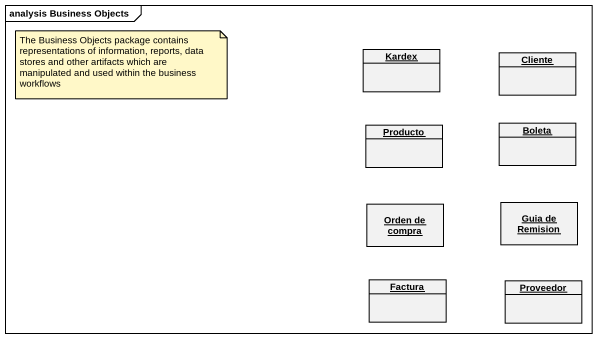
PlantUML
@startuml
mainframe analysis Business Objects
hide circle
hide empty members
object Kardex
object Cliente
object Producto
object Boleta
object "Orden de compra" as Orden_de_compra
object "Guia de Remision" as Guia_de_Remision
object Factura
object Proveedor
note as N1
  The Business Objects package contains representations of information, reports, data stores and other artifacts which are manipulated and used within the business workflows
end note
@enduml
